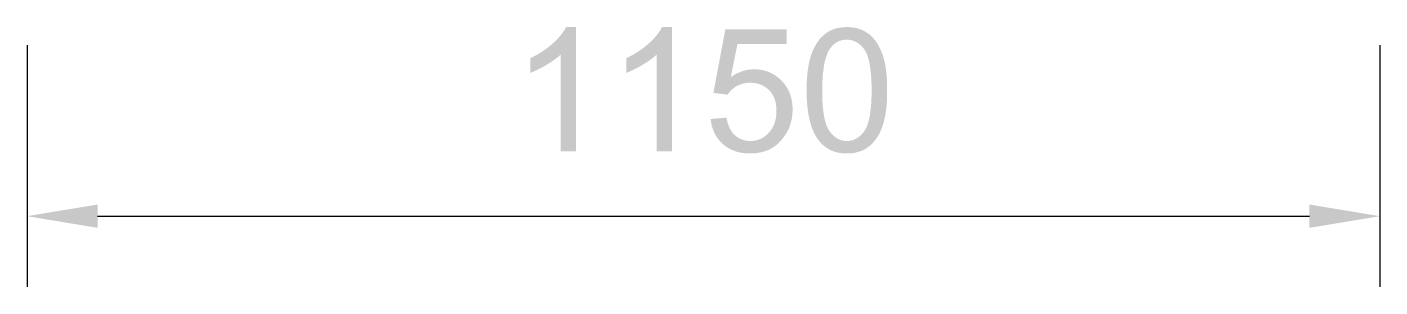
# Model space of a CAD drawing. Header units: millimetres. Extents: x -1336 to 24201, y -1370 to 16142.
# Drawn here: x 18384 to 19534, y 9740 to 9960 of the extents above; entities that cross this region are included whole.
import ezdxf

# ---------------------------------------------------------------- set-up
doc = ezdxf.new("R2010")
doc.units = ezdxf.units.MM
doc.layers.add('A-DIMS-MM', color=7, linetype='Continuous', lineweight=13)

msp = doc.modelspace()

# ---------------------------------------------------------------- hatches: boundary and pattern name
at = {"layer": 'A-DIMS-MM'}
h = msp.add_hatch(color=7, dxfattribs=at)
h.paths.add_polyline_path([(18850.5, 9855), (18837.6, 9855), (18837.6, 9937.2), (18836.4, 9936), (18835.1, 9934.9), (18833.7, 9933.8), (18832.2, 9932.7), (18830.6, 9931.6), (18829, 9930.5), (18827.2, 9929.4), (18825.4, 9928.3), (18823.5, 9927.2), (18821.7, 9926.2), (18819.9, 9925.3), (18818.2, 9924.4), (18816.5, 9923.6), (18814.9, 9922.9), (18813.3, 9922.2), (18811.8, 9921.6), (18811.8, 9934.1), (18814.5, 9935.4), (18817.1, 9936.7), (18819.5, 9938.2), (18821.9, 9939.7), (18824.3, 9941.3), (18826.5, 9942.9), (18828.7, 9944.6), (18830.7, 9946.4), (18832.7, 9948.2), (18834.5, 9950), (18836.1, 9951.8), (18837.6, 9953.5), (18839, 9955.3), (18840.2, 9957), (18841.3, 9958.7), (18842.2, 9960.4), (18850.5, 9960.4), (18850.5, 9855)])
h.paths.add_polyline_path([(18932.1, 9855), (18919.2, 9855), (18919.2, 9937.2), (18918, 9936), (18916.7, 9934.9), (18915.3, 9933.8), (18913.8, 9932.7), (18912.2, 9931.6), (18910.6, 9930.5), (18908.8, 9929.4), (18907, 9928.3), (18905.1, 9927.2), (18903.3, 9926.2), (18901.5, 9925.3), (18899.8, 9924.4), (18898.1, 9923.6), (18896.5, 9922.9), (18894.9, 9922.2), (18893.4, 9921.6), (18893.4, 9934.1), (18896.1, 9935.4), (18898.6, 9936.7), (18901.1, 9938.2), (18903.5, 9939.7), (18905.8, 9941.3), (18908.1, 9942.9), (18910.2, 9944.6), (18912.3, 9946.4), (18914.3, 9948.2), (18916.1, 9950), (18917.7, 9951.8), (18919.2, 9953.5), (18920.6, 9955.3), (18921.8, 9957), (18922.8, 9958.7), (18923.8, 9960.4), (18932.1, 9960.4), (18932.1, 9855)])
h.paths.add_polyline_path([(18965.1, 9882.5), (18978.6, 9883.6), (18978.8, 9882.4), (18979.1, 9881.3), (18979.3, 9880.1), (18979.6, 9879), (18980, 9878), (18980.3, 9876.9), (18980.7, 9875.9), (18981.1, 9875), (18981.6, 9874.1), (18982.1, 9873.2), (18982.6, 9872.4), (18983.1, 9871.6), (18983.7, 9870.8), (18984.3, 9870.1), (18984.9, 9869.4), (18985.6, 9868.8), (18986.3, 9868.2), (18987, 9867.6), (18987.7, 9867.1), (18988.5, 9866.6), (18989.3, 9866.2), (18990, 9865.8), (18990.8, 9865.4), (18991.7, 9865.1), (18992.5, 9864.8), (18993.3, 9864.5), (18994.2, 9864.3), (18995.1, 9864.1), (18996, 9864), (18996.9, 9863.9), (18997.9, 9863.8), (18998.8, 9863.8), (19000, 9863.8), (19001.1, 9863.9), (19002.2, 9864.1), (19003.3, 9864.2), (19004.4, 9864.5), (19005.4, 9864.8), (19006.4, 9865.2), (19007.4, 9865.6), (19008.4, 9866), (19009.3, 9866.6), (19010.3, 9867.1), (19011.2, 9867.8), (19012.1, 9868.4), (19012.9, 9869.2), (19013.8, 9870), (19014.6, 9870.8), (19015.4, 9871.7), (19016.1, 9872.7), (19016.8, 9873.6), (19017.4, 9874.6), (19018, 9875.7), (19018.5, 9876.7), (19019, 9877.8), (19019.4, 9879), (19019.8, 9880.2), (19020.1, 9881.4), (19020.4, 9882.6), (19020.6, 9883.9), (19020.8, 9885.3), (19020.9, 9886.6), (19021, 9888), (19021, 9889.5), (19021, 9890.8), (19020.9, 9892.1), (19020.8, 9893.4), (19020.6, 9894.7), (19020.4, 9895.9), (19020.2, 9897.1), (19019.8, 9898.2), (19019.5, 9899.3), (19019.1, 9900.4), (19018.6, 9901.4), (19018.1, 9902.4), (19017.5, 9903.4), (19016.9, 9904.3), (19016.3, 9905.2), (19015.6, 9906), (19014.8, 9906.9), (19014, 9907.6), (19013.2, 9908.3), (19012.4, 9909), (19011.5, 9909.6), (19010.6, 9910.2), (19009.6, 9910.7), (19008.7, 9911.2), (19007.7, 9911.6), (19006.6, 9912), (19005.6, 9912.3), (19004.5, 9912.6), (19003.4, 9912.8), (19002.2, 9913), (19001.1, 9913.1), (18999.8, 9913.2), (18998.6, 9913.2), (18997.1, 9913.2), (18995.6, 9913.1), (18994.1, 9912.8), (18992.7, 9912.5), (18991.3, 9912.1), (18989.9, 9911.6), (18988.6, 9911.1), (18987.4, 9910.4), (18986.1, 9909.7), (18985, 9908.9), (18983.9, 9908), (18982.9, 9907.2), (18981.9, 9906.2), (18981.1, 9905.2), (18980.2, 9904.2), (18979.5, 9903.1), (18967.4, 9904.6), (18977.6, 9958.6), (19029.8, 9958.6), (19029.8, 9946.2), (18987.9, 9946.2), (18982.2, 9918), (18983.4, 9918.8), (18984.6, 9919.6), (18985.8, 9920.3), (18987, 9920.9), (18988.2, 9921.5), (18989.4, 9922), (18990.7, 9922.5), (18991.9, 9923), (18993.1, 9923.4), (18994.4, 9923.7), (18995.6, 9924), (18996.9, 9924.2), (18998.2, 9924.4), (18999.5, 9924.5), (19000.8, 9924.6), (19002, 9924.6), (19003.7, 9924.6), (19005.4, 9924.5), (19007.1, 9924.3), (19008.7, 9924), (19010.2, 9923.7), (19011.8, 9923.3), (19013.3, 9922.8), (19014.7, 9922.2), (19016.2, 9921.6), (19017.6, 9920.9), (19018.9, 9920.1), (19020.3, 9919.3), (19021.6, 9918.3), (19022.8, 9917.3), (19024.1, 9916.2), (19025.3, 9915.1), (19026.4, 9913.9), (19027.5, 9912.6), (19028.5, 9911.3), (19029.4, 9910), (19030.2, 9908.6), (19031, 9907.2), (19031.7, 9905.7), (19032.3, 9904.2), (19032.9, 9902.7), (19033.4, 9901.1), (19033.8, 9899.4), (19034.1, 9897.7), (19034.4, 9896), (19034.6, 9894.3), (19034.7, 9892.4), (19034.7, 9890.6), (19034.7, 9888.8), (19034.6, 9887.1), (19034.4, 9885.4), (19034.2, 9883.7), (19033.9, 9882.1), (19033.5, 9880.5), (19033.1, 9878.9), (19032.6, 9877.3), (19032.1, 9875.8), (19031.5, 9874.3), (19030.8, 9872.8), (19030, 9871.4), (19029.2, 9870), (19028.3, 9868.6), (19027.4, 9867.3), (19026.4, 9866), (19025.1, 9864.4), (19023.8, 9863), (19022.4, 9861.6), (19020.9, 9860.4), (19019.4, 9859.2), (19017.8, 9858.2), (19016.1, 9857.2), (19014.5, 9856.4), (19012.7, 9855.6), (19010.9, 9855), (19009, 9854.5), (19007.1, 9854), (19005.1, 9853.7), (19003.1, 9853.4), (19001, 9853.3), (18998.8, 9853.2), (18997.1, 9853.2), (18995.3, 9853.3), (18993.6, 9853.5), (18992, 9853.7), (18990.4, 9854), (18988.8, 9854.3), (18987.3, 9854.7), (18985.8, 9855.2), (18984.4, 9855.7), (18983, 9856.3), (18981.6, 9857), (18980.3, 9857.7), (18979, 9858.5), (18977.8, 9859.4), (18976.6, 9860.3), (18975.4, 9861.2), (18974.3, 9862.3), (18973.3, 9863.3), (18972.3, 9864.4), (18971.4, 9865.6), (18970.5, 9866.8), (18969.7, 9868), (18969, 9869.3), (18968.3, 9870.6), (18967.7, 9871.9), (18967.1, 9873.3), (18966.7, 9874.7), (18966.2, 9876.2), (18965.8, 9877.7), (18965.5, 9879.3), (18965.3, 9880.9), (18965.1, 9882.5)])
h.paths.add_polyline_path([(19046.7, 9906.8), (19046.7, 9909.1), (19046.7, 9911.3), (19046.8, 9913.5), (19046.9, 9915.6), (19047, 9917.7), (19047.2, 9919.7), (19047.4, 9921.7), (19047.6, 9923.6), (19047.9, 9925.4), (19048.2, 9927.2), (19048.5, 9929), (19048.8, 9930.6), (19049.2, 9932.2), (19049.6, 9933.8), (19050, 9935.3), (19050.5, 9936.8), (19051, 9938.2), (19051.5, 9939.5), (19052.1, 9940.8), (19052.6, 9942.1), (19053.3, 9943.3), (19053.9, 9944.5), (19054.6, 9945.7), (19055.3, 9946.8), (19056, 9947.9), (19056.7, 9948.9), (19057.5, 9949.9), (19058.3, 9950.9), (19059.2, 9951.8), (19060.1, 9952.6), (19061, 9953.5), (19061.9, 9954.3), (19062.8, 9955), (19063.8, 9955.7), (19064.9, 9956.4), (19065.9, 9957), (19067, 9957.5), (19068.1, 9958), (19069.2, 9958.5), (19070.4, 9958.9), (19071.6, 9959.3), (19072.9, 9959.6), (19074.1, 9959.8), (19075.4, 9960), (19076.7, 9960.2), (19078.1, 9960.3), (19079.5, 9960.4), (19080.9, 9960.4), (19083, 9960.4), (19085, 9960.2), (19086.9, 9960), (19088.8, 9959.6), (19090.7, 9959.1), (19092.4, 9958.5), (19094.1, 9957.8), (19095.7, 9957), (19097.3, 9956.1), (19098.8, 9955.1), (19100.2, 9954.1), (19101.5, 9952.9), (19102.8, 9951.6), (19104, 9950.2), (19105.2, 9948.8), (19106.3, 9947.2), (19107.3, 9945.6), (19108.2, 9943.8), (19109.1, 9942), (19110, 9940.1), (19110.8, 9938.1), (19111.5, 9936), (19112.2, 9933.9), (19112.8, 9931.6), (19113.1, 9930.4), (19113.3, 9929.2), (19113.6, 9927.9), (19113.8, 9926.6), (19114, 9925.2), (19114.2, 9923.8), (19114.4, 9922.3), (19114.5, 9920.8), (19114.7, 9919.2), (19114.8, 9917.6), (19114.9, 9915.9), (19115, 9914.2), (19115.1, 9912.4), (19115.1, 9910.6), (19115.1, 9908.7), (19115.1, 9906.8), (19115.1, 9904.5), (19115.1, 9902.3), (19115, 9900.1), (19114.9, 9898), (19114.8, 9895.9), (19114.6, 9893.9), (19114.4, 9892), (19114.2, 9890.1), (19113.9, 9888.2), (19113.7, 9886.5), (19113.3, 9884.7), (19113, 9883.1), (19112.6, 9881.5), (19112.2, 9879.9), (19111.8, 9878.4), (19111.3, 9877), (19110.9, 9875.6), (19110.3, 9874.2), (19109.8, 9872.9), (19109.2, 9871.6), (19108.6, 9870.4), (19108, 9869.2), (19107.3, 9868), (19106.6, 9866.9), (19105.9, 9865.8), (19105.1, 9864.8), (19104.3, 9863.8), (19103.5, 9862.8), (19102.7, 9861.9), (19101.8, 9861), (19100.9, 9860.2), (19100, 9859.4), (19099, 9858.7), (19098, 9858), (19097, 9857.3), (19096, 9856.7), (19094.9, 9856.1), (19093.8, 9855.6), (19092.6, 9855.2), (19091.4, 9854.8), (19090.2, 9854.4), (19089, 9854.1), (19087.7, 9853.8), (19086.4, 9853.6), (19085.1, 9853.4), (19083.7, 9853.3), (19082.3, 9853.2), (19080.9, 9853.2), (19079, 9853.3), (19077.2, 9853.4), (19075.4, 9853.6), (19073.7, 9853.9), (19072, 9854.3), (19070.4, 9854.7), (19068.9, 9855.3), (19067.3, 9855.9), (19065.9, 9856.7), (19064.5, 9857.5), (19063.1, 9858.4), (19061.8, 9859.3), (19060.5, 9860.4), (19059.3, 9861.5), (19058.2, 9862.8), (19057.1, 9864.1), (19055.8, 9865.8), (19054.6, 9867.6), (19053.5, 9869.6), (19052.5, 9871.7), (19051.6, 9873.9), (19050.7, 9876.2), (19050, 9878.7), (19049.3, 9881.3), (19048.7, 9884.1), (19048.1, 9886.9), (19047.7, 9889.9), (19047.3, 9893), (19047, 9896.3), (19046.8, 9899.6), (19046.7, 9903.2), (19046.7, 9906.8)])
h.paths.add_polyline_path([(19059.9, 9906.8), (19059.9, 9903.6), (19060, 9900.6), (19060.1, 9897.7), (19060.3, 9894.9), (19060.5, 9892.3), (19060.8, 9889.8), (19061.1, 9887.5), (19061.4, 9885.3), (19061.8, 9883.2), (19062.3, 9881.2), (19062.8, 9879.4), (19063.3, 9877.7), (19063.9, 9876.2), (19064.6, 9874.8), (19065.2, 9873.5), (19066, 9872.4), (19066.7, 9871.3), (19067.5, 9870.4), (19068.3, 9869.5), (19069.2, 9868.6), (19070, 9867.9), (19070.9, 9867.2), (19071.8, 9866.5), (19072.7, 9865.9), (19073.7, 9865.4), (19074.6, 9865), (19075.6, 9864.6), (19076.6, 9864.3), (19077.7, 9864.1), (19078.7, 9863.9), (19079.8, 9863.8), (19080.9, 9863.8), (19082, 9863.8), (19083.1, 9863.9), (19084.1, 9864.1), (19085.2, 9864.3), (19086.2, 9864.6), (19087.2, 9865), (19088.1, 9865.5), (19089.1, 9866), (19090, 9866.5), (19090.9, 9867.2), (19091.8, 9867.9), (19092.6, 9868.6), (19093.5, 9869.5), (19094.3, 9870.4), (19095.1, 9871.4), (19095.8, 9872.4), (19096.6, 9873.5), (19097.3, 9874.8), (19097.9, 9876.2), (19098.5, 9877.8), (19099, 9879.5), (19099.5, 9881.3), (19100, 9883.2), (19100.4, 9885.3), (19100.7, 9887.5), (19101, 9889.9), (19101.3, 9892.3), (19101.5, 9895), (19101.7, 9897.7), (19101.8, 9900.6), (19101.9, 9903.6), (19101.9, 9906.8), (19101.9, 9910), (19101.8, 9913), (19101.7, 9915.9), (19101.5, 9918.7), (19101.3, 9921.3), (19101, 9923.8), (19100.7, 9926.1), (19100.4, 9928.4), (19100, 9930.4), (19099.5, 9932.4), (19099, 9934.2), (19098.5, 9935.9), (19097.9, 9937.4), (19097.3, 9938.8), (19096.6, 9940.1), (19095.8, 9941.2), (19095.1, 9942.3), (19094.3, 9943.2), (19093.5, 9944.1), (19092.6, 9945), (19091.8, 9945.7), (19090.9, 9946.4), (19090, 9947.1), (19089, 9947.6), (19088.1, 9948.1), (19087.1, 9948.6), (19086.1, 9948.9), (19085.1, 9949.2), (19084, 9949.5), (19083, 9949.6), (19081.9, 9949.7), (19080.8, 9949.8), (19079.7, 9949.7), (19078.6, 9949.6), (19077.6, 9949.5), (19076.5, 9949.3), (19075.6, 9949), (19074.6, 9948.7), (19073.7, 9948.3), (19072.8, 9947.9), (19071.9, 9947.4), (19071.1, 9946.8), (19070.2, 9946.2), (19069.5, 9945.5), (19068.7, 9944.8), (19068, 9944), (19067.3, 9943.1), (19066.6, 9942.2), (19065.8, 9941), (19065, 9939.6), (19064.3, 9938.1), (19063.7, 9936.4), (19063.1, 9934.7), (19062.5, 9932.8), (19062, 9930.7), (19061.6, 9928.6), (19061.2, 9926.3), (19060.9, 9923.9), (19060.6, 9921.4), (19060.3, 9918.7), (19060.2, 9915.9), (19060, 9913), (19059.9, 9910), (19059.9, 9906.8)])

# ---------------------------------------------------------------- linework, layer by layer
at = {"color": 7}
for p, q in [((18384, 9945), (18384, 9740)), ((19534, 9945), (19534, 9740)), ((18444, 9800), (19474, 9800))]:
    msp.add_line(p, q, dxfattribs=at)
at = {"color": 0, "linetype": 'ByBlock'}
for points in [[(18444, 9790.1), (18384, 9800), (18444, 9809.9)], [(19474, 9809.9), (19534, 9800), (19474, 9790.1)]]:
    msp.add_solid(points, dxfattribs=at)
at = {"layer": 'Defpoints'}
msp.add_point((18384, 9800), dxfattribs=at)

doc.saveas('drawing.dxf')
